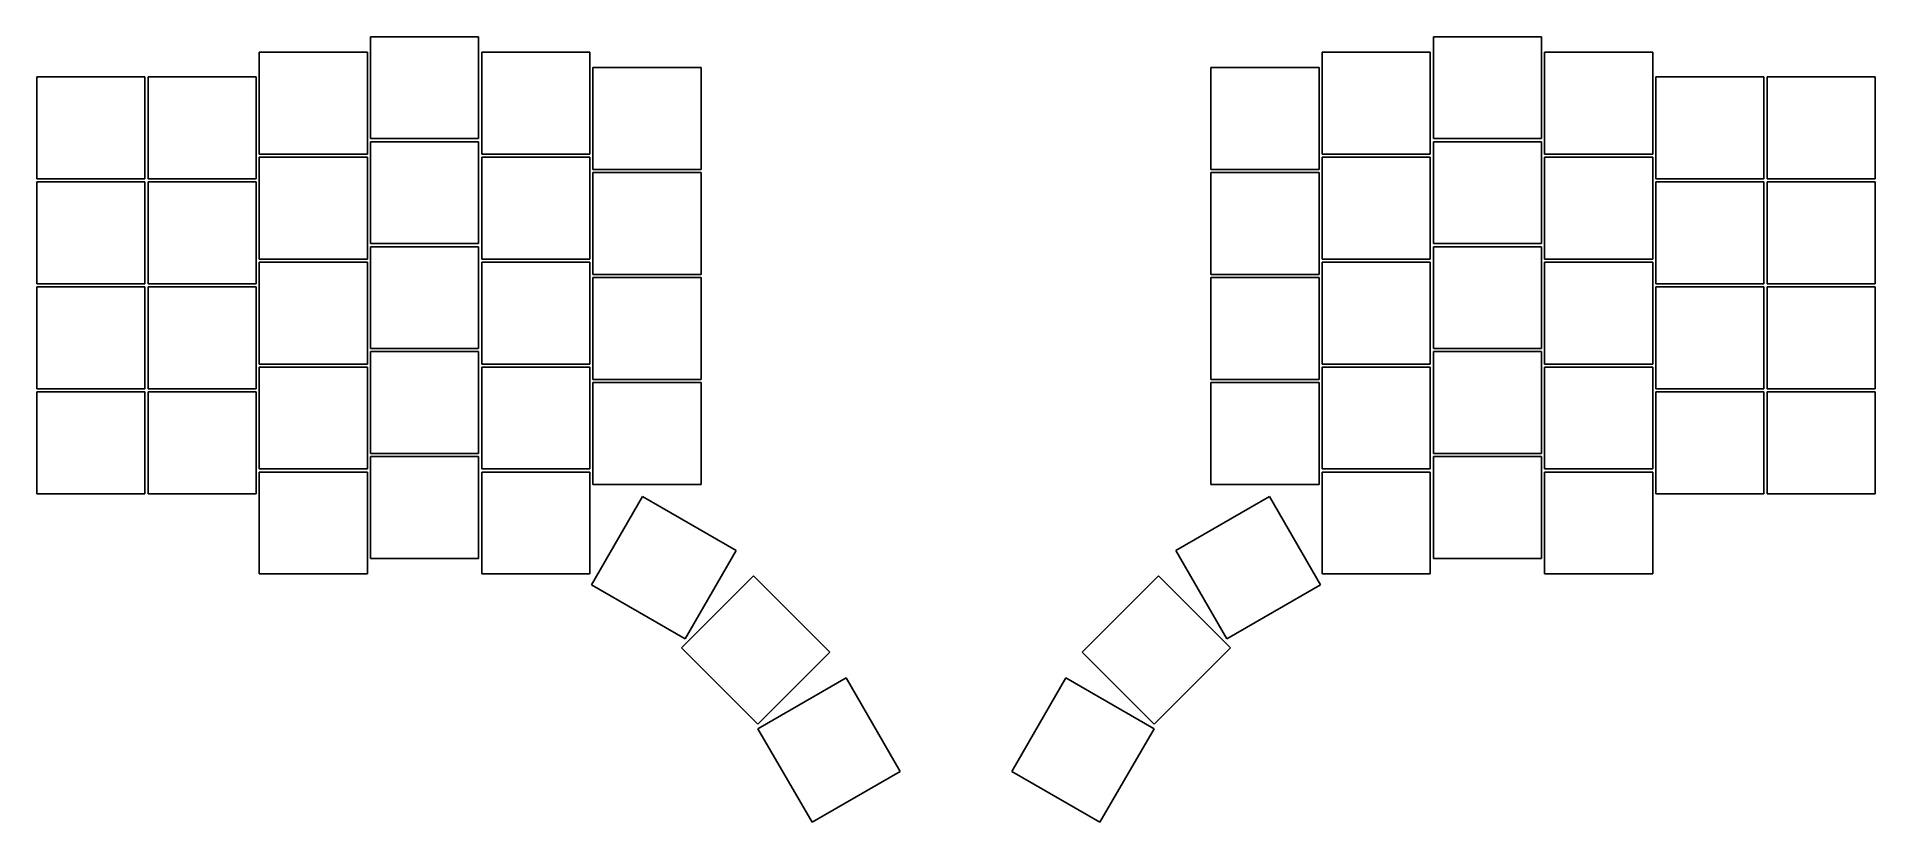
# Model space of a CAD drawing. Header units: millimetres. Extents: x 91 to 389, y -144 to -17.
import ezdxf

# ---------------------------------------------------------------- set-up
doc = ezdxf.new("R2010")
doc.units = ezdxf.units.MM

msp = doc.modelspace()

# ---------------------------------------------------------------- linework, layer by layer
for p, q in [((162.75, -17.25), (145.25, -17.25)), ((145.25, -17.25), (145.25, -33.75)), ((162.75, -33.75), (162.75, -17.25)), ((334.75, -17.25), (317.25, -17.25)), ((317.25, -17.25), (317.25, -33.75)), ((334.75, -33.75), (334.75, -17.25)), ((144.75, -19.75), (127.25, -19.75)), ((127.25, -19.75), (127.25, -36.25)), ((144.75, -36.25), (144.75, -19.75)), ((180.75, -19.75), (163.25, -19.75)), ((163.25, -19.75), (163.25, -36.25)), ((180.75, -36.25), (180.75, -19.75)), ((316.75, -19.75), (299.25, -19.75)), ((299.25, -19.75), (299.25, -36.25)), ((316.75, -36.25), (316.75, -19.75)), ((352.75, -19.75), (335.25, -19.75)), ((335.25, -19.75), (335.25, -36.25)), ((352.75, -36.25), (352.75, -19.75)), ((108.75, -23.75), (91.25, -23.75)), ((91.25, -23.75), (91.25, -40.25)), ((108.75, -40.25), (108.75, -23.75)), ((126.75, -23.75), (109.25, -23.75)), ((109.25, -23.75), (109.25, -40.25)), ((126.75, -40.25), (126.75, -23.75)), ((198.75, -22.25), (181.25, -22.25)), ((181.25, -22.25), (181.25, -38.75)), ((198.75, -38.75), (198.75, -22.25)), ((298.75, -22.25), (281.25, -22.25)), ((281.25, -22.25), (281.25, -38.75)), ((298.75, -38.75), (298.75, -22.25)), ((370.75, -23.75), (353.25, -23.75)), ((353.25, -23.75), (353.25, -40.25)), ((370.75, -40.25), (370.75, -23.75)), ((388.75, -23.75), (371.25, -23.75)), ((371.25, -23.75), (371.25, -40.25)), ((388.75, -40.25), (388.75, -23.75)), ((145.25, -33.75), (162.75, -33.75)), ((162.75, -34.25), (145.25, -34.25)), ((145.25, -34.25), (145.25, -50.75)), ((162.75, -50.75), (162.75, -34.25)), ((317.25, -33.75), (334.75, -33.75)), ((334.75, -34.25), (317.25, -34.25)), ((317.25, -34.25), (317.25, -50.75)), ((334.75, -50.75), (334.75, -34.25)), ((127.25, -36.25), (144.75, -36.25)), ((144.75, -36.75), (127.25, -36.75)), ((127.25, -36.75), (127.25, -53.25)), ((144.75, -53.25), (144.75, -36.75)), ((163.25, -36.25), (180.75, -36.25)), ((180.75, -36.75), (163.25, -36.75)), ((163.25, -36.75), (163.25, -53.25)), ((180.75, -53.25), (180.75, -36.75)), ((299.25, -36.25), (316.75, -36.25)), ((316.75, -36.75), (299.25, -36.75)), ((299.25, -36.75), (299.25, -53.25)), ((316.75, -53.25), (316.75, -36.75)), ((335.25, -36.25), (352.75, -36.25)), ((352.75, -36.75), (335.25, -36.75)), ((335.25, -36.75), (335.25, -53.25)), ((352.75, -53.25), (352.75, -36.75)), ((91.25, -40.25), (108.75, -40.25)), ((108.75, -40.75), (91.25, -40.75)), ((91.25, -40.75), (91.25, -57.25)), ((108.75, -57.25), (108.75, -40.75)), ((109.25, -40.25), (126.75, -40.25)), ((126.75, -40.75), (109.25, -40.75)), ((109.25, -40.75), (109.25, -57.25)), ((126.75, -57.25), (126.75, -40.75)), ((181.25, -38.75), (198.75, -38.75)), ((198.75, -39.25), (181.25, -39.25)), ((181.25, -39.25), (181.25, -55.75)), ((198.75, -55.75), (198.75, -39.25)), ((281.25, -38.75), (298.75, -38.75)), ((298.75, -39.25), (281.25, -39.25)), ((281.25, -39.25), (281.25, -55.75)), ((298.75, -55.75), (298.75, -39.25)), ((353.25, -40.25), (370.75, -40.25)), ((370.75, -40.75), (353.25, -40.75)), ((353.25, -40.75), (353.25, -57.25)), ((370.75, -57.25), (370.75, -40.75)), ((371.25, -40.25), (388.75, -40.25)), ((388.75, -40.75), (371.25, -40.75)), ((371.25, -40.75), (371.25, -57.25)), ((388.75, -57.25), (388.75, -40.75)), ((127.25, -53.25), (144.75, -53.25)), ((145.25, -50.75), (162.75, -50.75)), ((162.75, -51.25), (145.25, -51.25)), ((145.25, -51.25), (145.25, -67.75)), ((162.75, -67.75), (162.75, -51.25)), ((163.25, -53.25), (180.75, -53.25)), ((299.25, -53.25), (316.75, -53.25)), ((317.25, -50.75), (334.75, -50.75)), ((334.75, -51.25), (317.25, -51.25)), ((317.25, -51.25), (317.25, -67.75)), ((334.75, -67.75), (334.75, -51.25)), ((335.25, -53.25), (352.75, -53.25)), ((144.75, -53.75), (127.25, -53.75)), ((127.25, -53.75), (127.25, -70.25)), ((144.75, -70.25), (144.75, -53.75)), ((180.75, -53.75), (163.25, -53.75)), ((163.25, -53.75), (163.25, -70.25)), ((180.75, -70.25), (180.75, -53.75)), ((181.25, -55.75), (198.75, -55.75)), ((198.75, -56.25), (181.25, -56.25)), ((181.25, -56.25), (181.25, -72.75)), ((198.75, -72.75), (198.75, -56.25)), ((281.25, -55.75), (298.75, -55.75)), ((298.75, -56.25), (281.25, -56.25)), ((281.25, -56.25), (281.25, -72.75)), ((298.75, -72.75), (298.75, -56.25)), ((316.75, -53.75), (299.25, -53.75)), ((299.25, -53.75), (299.25, -70.25)), ((316.75, -70.25), (316.75, -53.75)), ((352.75, -53.75), (335.25, -53.75)), ((335.25, -53.75), (335.25, -70.25)), ((352.75, -70.25), (352.75, -53.75)), ((91.25, -57.25), (108.75, -57.25)), ((108.75, -57.75), (91.25, -57.75)), ((91.25, -57.75), (91.25, -74.25)), ((108.75, -74.25), (108.75, -57.75)), ((109.25, -57.25), (126.75, -57.25)), ((126.75, -57.75), (109.25, -57.75)), ((109.25, -57.75), (109.25, -74.25)), ((126.75, -74.25), (126.75, -57.75)), ((353.25, -57.25), (370.75, -57.25)), ((370.75, -57.75), (353.25, -57.75)), ((353.25, -57.75), (353.25, -74.25)), ((370.75, -74.25), (370.75, -57.75)), ((371.25, -57.25), (388.75, -57.25)), ((388.75, -57.75), (371.25, -57.75)), ((371.25, -57.75), (371.25, -74.25)), ((388.75, -74.25), (388.75, -57.75)), ((145.25, -67.75), (162.75, -67.75)), ((162.75, -68.25), (145.25, -68.25)), ((145.25, -68.25), (145.25, -84.75)), ((162.75, -84.75), (162.75, -68.25)), ((317.25, -67.75), (334.75, -67.75)), ((334.75, -68.25), (317.25, -68.25)), ((317.25, -68.25), (317.25, -84.75)), ((334.75, -84.75), (334.75, -68.25)), ((127.25, -70.25), (144.75, -70.25)), ((144.75, -70.75), (127.25, -70.75)), ((127.25, -70.75), (127.25, -87.25)), ((144.75, -87.25), (144.75, -70.75)), ((163.25, -70.25), (180.75, -70.25)), ((180.75, -70.75), (163.25, -70.75)), ((163.25, -70.75), (163.25, -87.25)), ((180.75, -87.25), (180.75, -70.75)), ((299.25, -70.25), (316.75, -70.25)), ((316.75, -70.75), (299.25, -70.75)), ((299.25, -70.75), (299.25, -87.25)), ((316.75, -87.25), (316.75, -70.75)), ((335.25, -70.25), (352.75, -70.25)), ((352.75, -70.75), (335.25, -70.75)), ((335.25, -70.75), (335.25, -87.25)), ((352.75, -87.25), (352.75, -70.75)), ((91.25, -74.25), (108.75, -74.25)), ((109.25, -74.25), (126.75, -74.25)), ((181.25, -72.75), (198.75, -72.75)), ((198.75, -73.25), (181.25, -73.25)), ((181.25, -73.25), (181.25, -89.75)), ((198.75, -89.75), (198.75, -73.25)), ((281.25, -72.75), (298.75, -72.75)), ((298.75, -73.25), (281.25, -73.25)), ((281.25, -73.25), (281.25, -89.75)), ((298.75, -89.75), (298.75, -73.25)), ((353.25, -74.25), (370.75, -74.25)), ((371.25, -74.25), (388.75, -74.25)), ((108.75, -74.75), (91.25, -74.75)), ((91.25, -74.75), (91.25, -91.25)), ((108.75, -91.25), (108.75, -74.75)), ((126.75, -74.75), (109.25, -74.75)), ((109.25, -74.75), (109.25, -91.25)), ((126.75, -91.25), (126.75, -74.75)), ((370.75, -74.75), (353.25, -74.75)), ((353.25, -74.75), (353.25, -91.25)), ((370.75, -91.25), (370.75, -74.75)), ((388.75, -74.75), (371.25, -74.75)), ((371.25, -74.75), (371.25, -91.25)), ((388.75, -91.25), (388.75, -74.75)), ((145.25, -84.75), (162.75, -84.75)), ((162.75, -85.25), (145.25, -85.25)), ((145.25, -85.25), (145.25, -101.75)), ((162.75, -101.75), (162.75, -85.25)), ((317.25, -84.75), (334.75, -84.75)), ((334.75, -85.25), (317.25, -85.25)), ((317.25, -85.25), (317.25, -101.75)), ((334.75, -101.75), (334.75, -85.25)), ((127.25, -87.25), (144.75, -87.25)), ((144.75, -87.75), (127.25, -87.75)), ((127.25, -87.75), (127.25, -104.25)), ((144.75, -104.25), (144.75, -87.75)), ((163.25, -87.25), (180.75, -87.25)), ((180.75, -87.75), (163.25, -87.75)), ((163.25, -87.75), (163.25, -104.25)), ((180.75, -104.25), (180.75, -87.75)), ((299.25, -87.25), (316.75, -87.25)), ((316.75, -87.75), (299.25, -87.75)), ((299.25, -87.75), (299.25, -104.25)), ((316.75, -104.25), (316.75, -87.75)), ((335.25, -87.25), (352.75, -87.25)), ((352.75, -87.75), (335.25, -87.75)), ((335.25, -87.75), (335.25, -104.25)), ((352.75, -104.25), (352.75, -87.75)), ((91.25, -91.25), (108.75, -91.25)), ((109.25, -91.25), (126.75, -91.25)), ((189.28, -91.71), (181.03, -106)), ((181.25, -89.75), (198.75, -89.75)), ((204.43, -100.46), (189.28, -91.71)), ((290.72, -91.71), (275.57, -100.46)), ((281.25, -89.75), (298.75, -89.75)), ((298.97, -106), (290.72, -91.71)), ((353.25, -91.25), (370.75, -91.25)), ((371.25, -91.25), (388.75, -91.25)), ((196.18, -114.75), (204.43, -100.46)), ((275.57, -100.46), (283.82, -114.75)), ((145.25, -101.75), (162.75, -101.75)), ((317.25, -101.75), (334.75, -101.75)), ((127.25, -104.25), (144.75, -104.25)), ((163.25, -104.25), (180.75, -104.25)), ((181.03, -106), (196.18, -114.75)), ((207.23, -104.55), (195.57, -116.22)), ((219.61, -116.92), (207.23, -104.55)), ((272.77, -104.55), (260.39, -116.92)), ((284.43, -116.22), (272.77, -104.55)), ((283.82, -114.75), (298.97, -106)), ((299.25, -104.25), (316.75, -104.25)), ((335.25, -104.25), (352.75, -104.25)), ((195.57, -116.22), (207.94, -128.59)), ((207.94, -128.59), (219.61, -116.92)), ((260.39, -116.92), (272.06, -128.59)), ((272.06, -128.59), (284.43, -116.22)), ((222.24, -121.06), (207.95, -129.31)), ((230.99, -136.22), (222.24, -121.06)), ((257.76, -121.06), (249.01, -136.22)), ((272.05, -129.31), (257.76, -121.06)), ((207.95, -129.31), (216.7, -144.47)), ((263.3, -144.47), (272.05, -129.31)), ((216.7, -144.47), (230.99, -136.22)), ((249.01, -136.22), (263.3, -144.47))]:
    msp.add_line(p, q)

doc.saveas('drawing.dxf')
